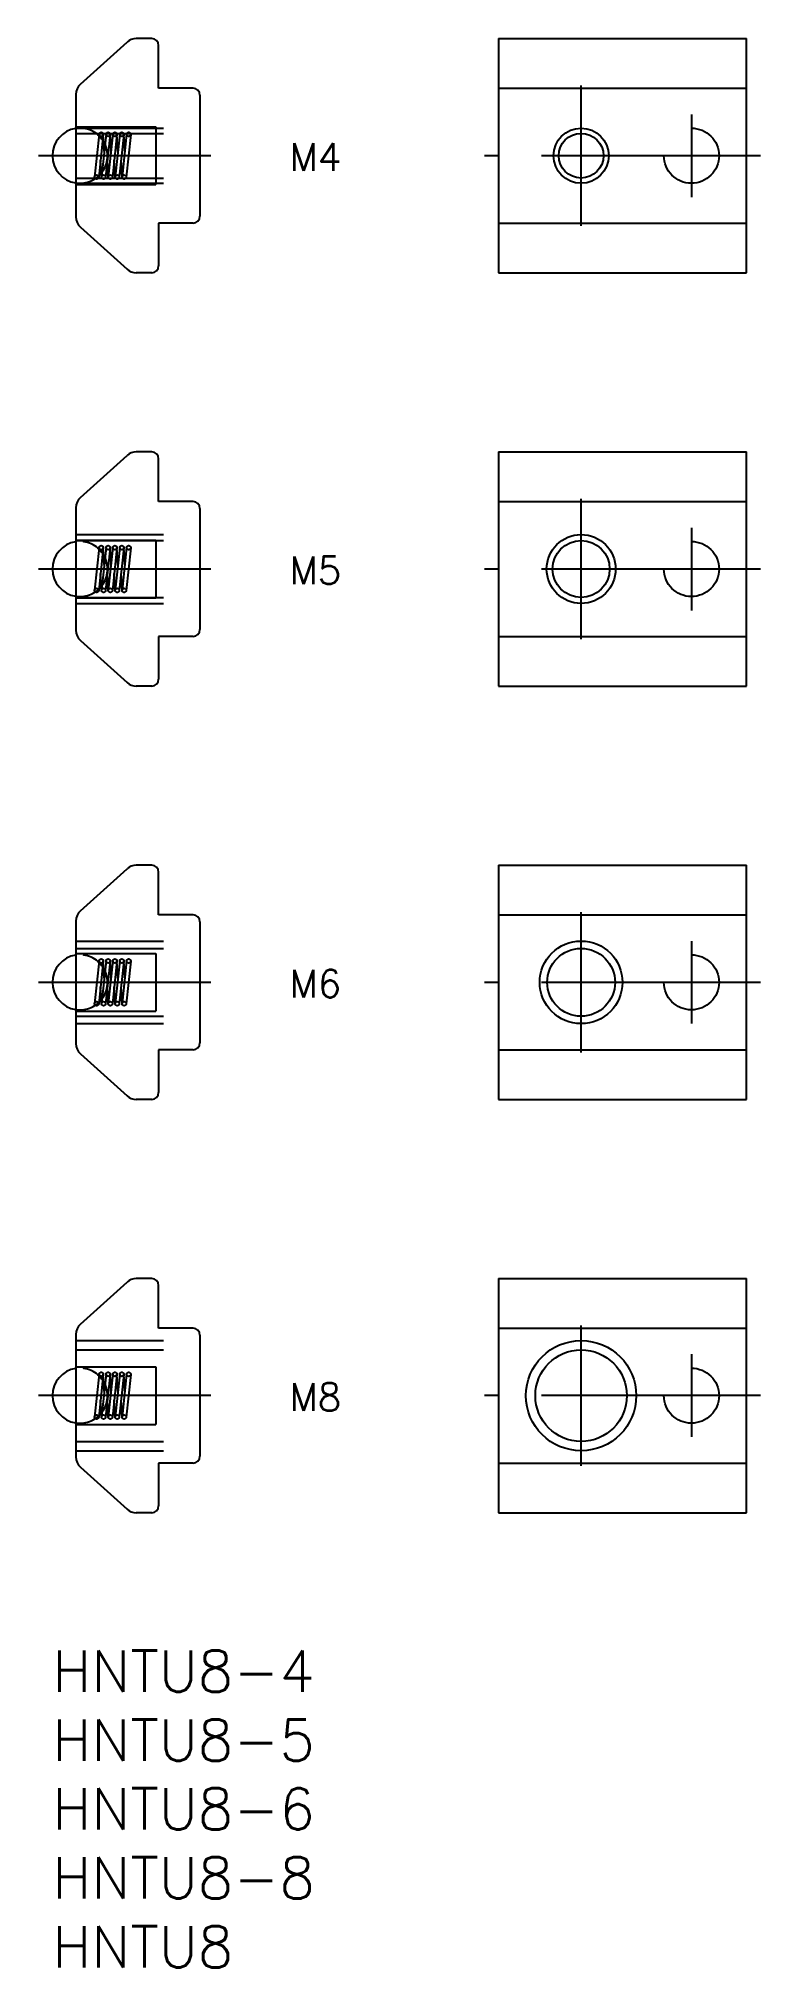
# Model space of a CAD drawing. Extents: x -1 to 51, y -23 to 117.
import ezdxf
from ezdxf.enums import TextEntityAlignment as Align

# ---------------------------------------------------------------- set-up
doc = ezdxf.new("R2010")
doc.units = 0
doc.header["$LTSCALE"] = 0.5
doc.linetypes.add('CENTER', pattern=[50.8, 31.75, -6.35, 6.35, -6.35])
doc.linetypes.add('DASHED', pattern=[19.05, 12.7, -6.35])
for name, color, linetype in [('MSM_CENTER', 1, 'CENTER'), ('MSM_CONTINUOUS', 7, 'CONTINUOUS'), ('MSM_DASHED', 4, 'DASHED'), ('MSM_NARROW', 5, 'CONTINUOUS'), ('MSM_PART_NUMBER', 7, 'CONTINUOUS')]:
    doc.layers.add(name, color=color, linetype=linetype)
doc.styles.get("Standard").update_dxf_attribs({"font": 'txt.shx', "height": 3, "bigfont": 'bigfont.shx'})

# ---------------------------------------------------------------- blocks, each defined once
blk = doc.blocks.new('*U2')
at = {"layer": 'MSM_PART_NUMBER'}
blk.add_text('HNTU8-4', height=3, dxfattribs=at).set_placement((0, -3))
blk = doc.blocks.new('*U3')
at = {"layer": 'MSM_PART_NUMBER'}
blk.add_text('HNTU8-5', height=3, dxfattribs=at).set_placement((0, -8))
blk = doc.blocks.new('*U4')
at = {"layer": 'MSM_PART_NUMBER'}
blk.add_text('HNTU8', height=3, dxfattribs=at).set_placement((0, -23))
blk = doc.blocks.new('*U5')
at = {"layer": 'MSM_PART_NUMBER'}
blk.add_text('HNTU8-8', height=3, dxfattribs=at).set_placement((0, -18))
blk = doc.blocks.new('*U6')
at = {"layer": 'MSM_PART_NUMBER'}
blk.add_text('HNTU8-6', height=3, dxfattribs=at).set_placement((0, -13))

msp = doc.modelspace()

# ---------------------------------------------------------------- linework, layer by layer
at = {"layer": 'MSM_CENTER'}
for p, q in [((38.34, 103.4), (38.34, 113.6)), ((46.34, 111.5), (46.34, 105.5)), ((11.5, 108.5), (-1, 108.5)), ((51.34, 108.5), (31.34, 108.5)), ((38.34, 73.4), (38.34, 83.6)), ((46.34, 81.5), (46.34, 75.5)), ((11.5, 78.5), (-1, 78.5)), ((51.34, 78.5), (31.34, 78.5)), ((38.34, 43.4), (38.34, 53.6)), ((46.34, 51.5), (46.34, 45.5)), ((11.5, 48.5), (-1, 48.5)), ((51.34, 48.5), (31.34, 48.5)), ((38.34, 13.4), (38.34, 23.6)), ((46.34, 21.5), (46.34, 15.5)), ((11.5, 18.5), (-1, 18.5)), ((51.34, 18.5), (31.34, 18.5))]:
    msp.add_line(p, q, dxfattribs=at)
at = {"layer": 'MSM_CONTINUOUS'}
for p, q in [((2.03, 113.7), (5.41, 116.74)), ((7.2, 117), (6.08, 117)), ((7.7, 113.4), (7.7, 116.5)), ((32.34, 117), (32.34, 100)), ((32.34, 117), (50.34, 117)), ((50.34, 100), (50.34, 117)), ((10.2, 113.4), (7.7, 113.4)), ((32.34, 113.4), (50.34, 113.4)), ((1.7, 112.95), (1.7, 104.05)), ((10.7, 112.9), (10.7, 104.1)), ((10.2, 103.6), (7.7, 103.6)), ((2.03, 103.3), (5.41, 100.26)), ((7.7, 103.6), (7.7, 100.5)), ((32.34, 103.6), (50.34, 103.6)), ((7.2, 100), (6.08, 100)), ((32.34, 100), (50.34, 100)), ((7.2, 87), (6.08, 87)), ((32.34, 87), (32.34, 70)), ((32.34, 87), (50.34, 87)), ((50.34, 70), (50.34, 87)), ((2.03, 83.7), (5.41, 86.74)), ((7.7, 83.4), (7.7, 86.5)), ((1.7, 82.95), (1.7, 74.05)), ((10.2, 83.4), (7.7, 83.4)), ((10.7, 82.9), (10.7, 74.1)), ((32.34, 83.4), (50.34, 83.4)), ((2.03, 73.3), (5.41, 70.26)), ((10.2, 73.6), (7.7, 73.6)), ((7.7, 73.6), (7.7, 70.5)), ((32.34, 73.6), (50.34, 73.6)), ((7.2, 70), (6.08, 70)), ((32.34, 70), (50.34, 70)), ((2.03, 53.7), (5.41, 56.74)), ((7.2, 57), (6.08, 57)), ((7.7, 53.4), (7.7, 56.5)), ((32.34, 57), (32.34, 40)), ((32.34, 57), (50.34, 57)), ((50.34, 40), (50.34, 57)), ((10.2, 53.4), (7.7, 53.4)), ((32.34, 53.4), (50.34, 53.4)), ((1.7, 52.95), (1.7, 44.05)), ((10.7, 52.9), (10.7, 44.1)), ((10.2, 43.6), (7.7, 43.6)), ((7.7, 43.6), (7.7, 40.5)), ((32.34, 43.6), (50.34, 43.6)), ((2.03, 43.3), (5.41, 40.26)), ((7.2, 40), (6.08, 40)), ((32.34, 40), (50.34, 40)), ((2.03, 23.7), (5.41, 26.74)), ((7.2, 27), (6.08, 27)), ((32.34, 27), (32.34, 10)), ((32.34, 27), (50.34, 27)), ((50.34, 10), (50.34, 27)), ((7.7, 23.4), (7.7, 26.5)), ((1.7, 22.95), (1.7, 14.05)), ((10.2, 23.4), (7.7, 23.4)), ((10.7, 22.9), (10.7, 14.1)), ((32.34, 23.4), (50.34, 23.4)), ((2.03, 13.3), (5.41, 10.26)), ((10.2, 13.6), (7.7, 13.6)), ((7.7, 13.6), (7.7, 10.5)), ((32.34, 13.6), (50.34, 13.6)), ((7.2, 10), (6.08, 10)), ((32.34, 10), (50.34, 10))]:
    msp.add_line(p, q, dxfattribs=at)
for centre, radius in [((38.34, 108.5), 1.62), ((38.34, 78.5), 2.07), ((38.34, 48.5), 2.46), ((38.34, 18.5), 3.32)]:
    msp.add_circle(centre, radius, dxfattribs=at)
for centre, radius, start, end in [((6.08, 116), 1, 90, 131.9872), ((7.2, 116.5), 0.5, 0, 90), ((2.7, 112.95), 1, 131.9872, 180), ((10.2, 112.9), 0.5, 0, 90), ((2, 108.5), 2, 98.6269, 261.3731), ((2.7, 104.05), 1, 180, 228.0128), ((10.2, 104.1), 0.5, 270, 0), ((6.08, 101), 1, 228.0128, 270), ((7.2, 100.5), 0.5, 270, 0), ((6.08, 86), 1, 90, 131.9872), ((7.2, 86.5), 0.5, 0, 90), ((2.7, 82.95), 1, 131.9872, 180), ((10.2, 82.9), 0.5, 0, 90), ((2, 78.5), 2, 98.6269, 261.3731), ((2.7, 74.05), 1, 180, 228.0128), ((10.2, 74.1), 0.5, 270, 0), ((6.08, 71), 1, 228.0128, 270), ((7.2, 70.5), 0.5, 270, 0), ((6.08, 56), 1, 90, 131.9872), ((7.2, 56.5), 0.5, 0, 90), ((2.7, 52.95), 1, 131.9872, 180), ((10.2, 52.9), 0.5, 0, 90), ((2, 48.5), 2, 98.6269, 261.3731), ((2.7, 44.05), 1, 180, 228.0128), ((10.2, 44.1), 0.5, 270, 0), ((6.08, 41), 1, 228.0128, 270), ((7.2, 40.5), 0.5, 270, 0), ((6.08, 26), 1, 90, 131.9872), ((7.2, 26.5), 0.5, 0, 90), ((2.7, 22.95), 1, 131.9872, 180), ((10.2, 22.9), 0.5, 0, 90), ((2, 18.5), 2, 98.6269, 261.3731), ((2.7, 14.05), 1, 180, 228.0128), ((10.2, 14.1), 0.5, 270, 0), ((6.08, 11), 1, 228.0128, 270), ((7.2, 10.5), 0.5, 270, 0)]:
    msp.add_arc(centre, radius, start, end, dxfattribs=at)
at = {"layer": 'MSM_DASHED'}
for p, q in [((1.7, 110.6), (7.5, 110.6)), ((1.7, 110.5), (10.7, 110.5)), ((1.7, 110.12), (10.7, 110.12)), ((3.39, 110.07), (3.06, 106.97)), ((3.69, 110.03), (3.36, 106.93)), ((3.89, 110.07), (3.56, 106.97)), ((3.76, 108.83), (3.69, 110.06)), ((4.19, 110.03), (3.86, 106.93)), ((4.39, 110.07), (4.05, 106.97)), ((4.25, 108.83), (4.19, 110.06)), ((4.68, 110.03), (4.35, 106.93)), ((4.88, 110.07), (4.55, 106.97)), ((4.75, 108.83), (4.68, 110.06)), ((5.18, 110.03), (4.85, 106.93)), ((5.38, 110.07), (5.05, 106.97)), ((5.25, 108.83), (5.18, 110.06)), ((5.68, 110.03), (5.35, 106.93)), ((7.5, 110.6), (7.5, 106.4)), ((3.56, 106.94), (3.49, 108.17)), ((4.05, 106.94), (3.99, 108.17)), ((4.55, 106.94), (4.48, 108.17)), ((5.05, 106.94), (4.98, 108.17)), ((1.7, 106.88), (10.7, 106.88)), ((1.7, 106.5), (10.7, 106.5)), ((1.7, 106.4), (7.5, 106.4)), ((1.7, 81), (10.7, 81)), ((1.7, 80.6), (7.5, 80.6)), ((1.7, 80.57), (10.7, 80.57)), ((3.39, 80.07), (3.06, 76.97)), ((3.69, 80.03), (3.36, 76.93)), ((3.89, 80.07), (3.56, 76.97)), ((3.76, 78.83), (3.69, 80.06)), ((4.19, 80.03), (3.86, 76.93)), ((4.39, 80.07), (4.05, 76.97)), ((4.25, 78.83), (4.19, 80.06)), ((4.68, 80.03), (4.35, 76.93)), ((4.88, 80.07), (4.55, 76.97)), ((4.75, 78.83), (4.68, 80.06)), ((5.18, 80.03), (4.85, 76.93)), ((5.38, 80.07), (5.05, 76.97)), ((5.25, 78.83), (5.18, 80.06)), ((5.68, 80.03), (5.35, 76.93)), ((7.5, 80.6), (7.5, 76.4)), ((3.56, 76.94), (3.49, 78.17)), ((4.05, 76.94), (3.99, 78.17)), ((4.55, 76.94), (4.48, 78.17)), ((5.05, 76.94), (4.98, 78.17)), ((1.7, 76.43), (10.7, 76.43)), ((1.7, 76.4), (7.5, 76.4)), ((1.7, 76), (10.7, 76)), ((1.7, 51.5), (10.7, 51.5)), ((1.7, 50.96), (10.7, 50.96)), ((1.7, 50.6), (7.5, 50.6)), ((7.5, 50.6), (7.5, 46.4)), ((3.39, 50.07), (3.06, 46.97)), ((3.69, 50.03), (3.36, 46.93)), ((3.89, 50.07), (3.56, 46.97)), ((3.76, 48.83), (3.69, 50.06)), ((4.19, 50.03), (3.86, 46.93)), ((4.39, 50.07), (4.05, 46.97)), ((4.25, 48.83), (4.19, 50.06)), ((4.68, 50.03), (4.35, 46.93)), ((4.88, 50.07), (4.55, 46.97)), ((4.75, 48.83), (4.68, 50.06)), ((5.18, 50.03), (4.85, 46.93)), ((5.38, 50.07), (5.05, 46.97)), ((5.25, 48.83), (5.18, 50.06)), ((5.68, 50.03), (5.35, 46.93)), ((3.56, 46.94), (3.49, 48.17)), ((4.05, 46.94), (3.99, 48.17)), ((4.55, 46.94), (4.48, 48.17)), ((5.05, 46.94), (4.98, 48.17)), ((1.7, 46.4), (7.5, 46.4)), ((1.7, 46.04), (10.7, 46.04)), ((1.7, 45.5), (10.7, 45.5)), ((1.7, 22.5), (10.7, 22.5)), ((1.7, 21.82), (10.7, 21.82)), ((1.7, 20.6), (7.5, 20.6)), ((3.39, 20.07), (3.06, 16.97)), ((3.69, 20.03), (3.36, 16.93)), ((3.89, 20.07), (3.56, 16.97)), ((3.76, 18.83), (3.69, 20.06)), ((4.19, 20.03), (3.86, 16.93)), ((4.39, 20.07), (4.05, 16.97)), ((4.25, 18.83), (4.19, 20.06)), ((4.68, 20.03), (4.35, 16.93)), ((4.88, 20.07), (4.55, 16.97)), ((4.75, 18.83), (4.68, 20.06)), ((5.18, 20.03), (4.85, 16.93)), ((5.38, 20.07), (5.05, 16.97)), ((5.25, 18.83), (5.18, 20.06)), ((5.68, 20.03), (5.35, 16.93)), ((7.5, 20.6), (7.5, 16.4)), ((3.56, 16.94), (3.49, 18.17)), ((4.05, 16.94), (3.99, 18.17)), ((4.55, 16.94), (4.48, 18.17)), ((5.05, 16.94), (4.98, 18.17)), ((1.7, 16.4), (7.5, 16.4)), ((1.7, 15.18), (10.7, 15.18)), ((1.7, 14.5), (10.7, 14.5))]:
    msp.add_line(p, q, dxfattribs=at)
for centre, radius in [((3.54, 110.05), 0.15), ((4.04, 110.05), 0.15), ((4.53, 110.05), 0.15), ((5.03, 110.05), 0.15), ((5.53, 110.05), 0.15), ((46.34, 108.5), 2), ((3.21, 106.95), 0.15), ((3.71, 106.95), 0.15), ((4.2, 106.95), 0.15), ((4.7, 106.95), 0.15), ((5.2, 106.95), 0.15), ((3.54, 80.05), 0.15), ((4.04, 80.05), 0.15), ((4.53, 80.05), 0.15), ((5.03, 80.05), 0.15), ((5.53, 80.05), 0.15), ((46.34, 78.5), 2), ((3.21, 76.95), 0.15), ((3.71, 76.95), 0.15), ((4.2, 76.95), 0.15), ((4.7, 76.95), 0.15), ((5.2, 76.95), 0.15), ((46.34, 48.5), 2), ((3.54, 50.05), 0.15), ((4.04, 50.05), 0.15), ((4.53, 50.05), 0.15), ((5.03, 50.05), 0.15), ((5.53, 50.05), 0.15), ((3.21, 46.95), 0.15), ((3.71, 46.95), 0.15), ((4.2, 46.95), 0.15), ((4.7, 46.95), 0.15), ((5.2, 46.95), 0.15), ((3.54, 20.05), 0.15), ((4.04, 20.05), 0.15), ((4.53, 20.05), 0.15), ((5.03, 20.05), 0.15), ((5.53, 20.05), 0.15), ((46.34, 18.5), 2), ((3.21, 16.95), 0.15), ((3.71, 16.95), 0.15), ((4.2, 16.95), 0.15), ((4.7, 16.95), 0.15), ((5.2, 16.95), 0.15)]:
    msp.add_circle(centre, radius, dxfattribs=at)
for centre in [(2, 108.5), (2, 78.5), (2, 48.5), (2, 18.5)]:
    msp.add_arc(centre, 2, 261.3731, 98.6269, dxfattribs=at)
at = {"layer": 'MSM_NARROW'}
for centre, radius in [((38.34, 108.5), 2), ((38.34, 78.5), 2.5), ((38.34, 48.5), 3), ((38.34, 18.5), 4)]:
    msp.add_circle(centre, radius, dxfattribs=at)

# ---------------------------------------------------------------- block references
at = {"layer": 'MSM_CONTINUOUS'}
for name in ['*U2', '*U3', '*U6', '*U5', '*U4']:
    msp.add_blockref(name, (0, 0), dxfattribs=at)

# ---------------------------------------------------------------- texts
for s, p in [('M4', (19.07, 108.4)), ('M5', (19.07, 78.4)), ('M6', (19.07, 48.4)), ('M8', (19.07, 18.4))]:
    msp.add_text(s, height=2, dxfattribs=at).set_placement(p, align=Align.MIDDLE)

doc.saveas('drawing.dxf')
